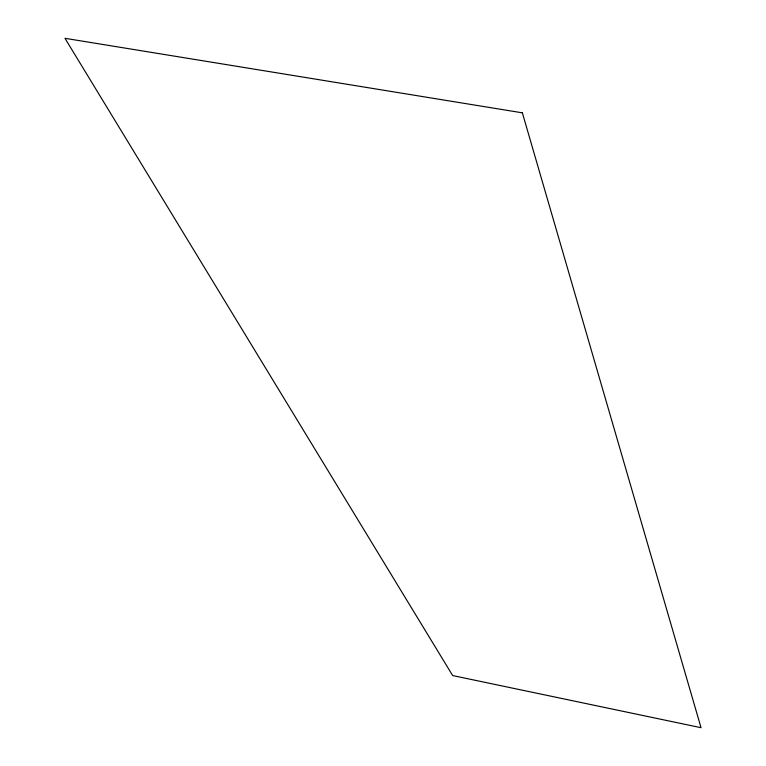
<?xml version="1.0" encoding="UTF-8"?>
<svg xmlns="http://www.w3.org/2000/svg" width="766" height="766" viewBox="0 0 766 766"><rect width="100%" height="100%" fill="white"/><g stroke="black" fill="none" stroke-linecap="round" stroke-linejoin="round"><path stroke-width="1.15" d="M522.355 112.832L64.966 38.3L452.668 675.564L701.034 727.7L522.355 112.832"/></g></svg>
